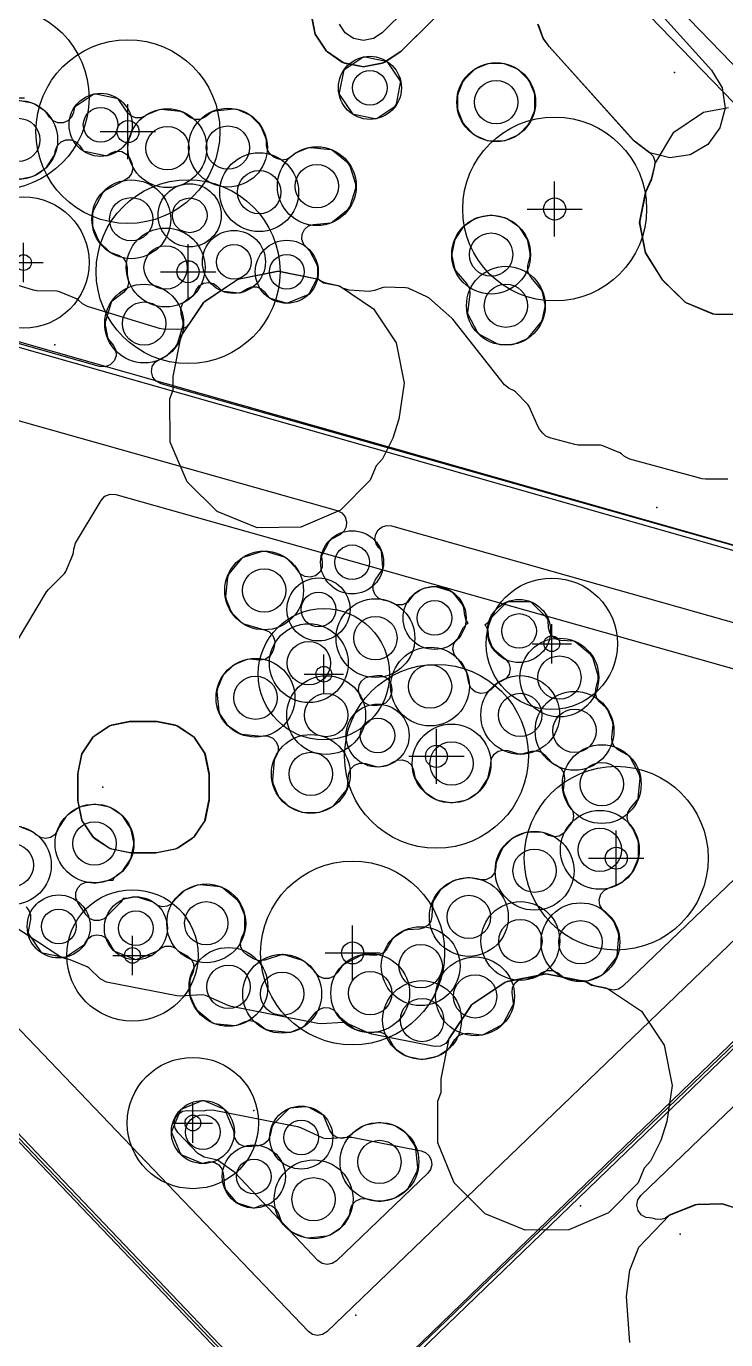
# Model space of a CAD drawing. Header units: metres. Extents: x -2677 to -840, y 169 to 1487.
# Drawn here: x -1880.6 to -1853.9, y 859.4 to 909.4 of the extents above; entities that cross this region are included whole.
import ezdxf

# ---------------------------------------------------------------- set-up
doc = ezdxf.new("R2010")
doc.units = ezdxf.units.M
for name, color, linetype in [('AI_GREENING_ALLOWED_ZONE', 4, 'Continuous'), ('AI_GREENING_EXCLUSIONS', 1, 'Continuous'), ('AI_GREENING_LAWN', 82, 'Continuous'), ('AI_GREENING_REJECTED', 6, 'Continuous'), ('AI_GREENING_SHRUBS', 92, 'Continuous'), ('AI_GREENING_TREES', 3, 'Continuous')]:
    doc.layers.add(name, color=color, linetype=linetype)

# ---------------------------------------------------------------- blocks, each defined once
blk = doc.blocks.new('AI_TREE')
for p, q in [((0, -0.3), (0, 0.3)), ((-0.3, 0), (0.3, 0))]:
    blk.add_line(p, q)
for radius in [1, 0.12]:
    blk.add_circle((0, 0), radius)
blk = doc.blocks.new('AI_SHRUB')
for radius in [1, 0.55]:
    blk.add_circle((0, 0), radius)

msp = doc.modelspace()

# ---------------------------------------------------------------- linework, layer by layer
at = {"layer": 'AI_GREENING_ALLOWED_ZONE'}
for points in [[(-1869.718, 909.813), (-1869.588, 909.144), (-1869.552, 909.054), (-1869.176, 908.486), (-1869.108, 908.417), (-1868.542, 908.036), (-1868.453, 907.998), (-1867.785, 907.862), (-1867.689, 907.861), (-1867.019, 907.991), (-1866.93, 908.028), (-1866.341, 908.418), (-1866.303, 908.448), (-1861.351, 913.354)], [(-1861.087, 909.458), (-1860.91, 908.963), (-1860.876, 908.899), (-1860.677, 908.63), (-1860.662, 908.611), (-1857.474, 905.067), (-1857.438, 905.034), (-1856.843, 904.589), (-1856.714, 904.446), (-1856.648, 904.266), (-1856.655, 904.074), (-1856.759, 903.63), (-1856.791, 903.538), (-1856.99, 903.096), (-1857.007, 903.042), (-1857.219, 901.97), (-1857.219, 901.874), (-1857.008, 900.818), (-1856.976, 900.736), (-1856.374, 899.764), (-1856.336, 899.717), (-1855.518, 898.918), (-1855.44, 898.867), (-1854.445, 898.451), (-1854.352, 898.431), (-1853.185, 898.417)], [(-1853.866, 892.147), (-1854.713, 892.152), (-1854.84, 892.169), (-1857.6, 892.908), (-1857.802, 893.018), (-1857.915, 893.117), (-1857.984, 893.161), (-1858.623, 893.428), (-1858.717, 893.447), (-1859.565, 893.452), (-1859.691, 893.469), (-1860.648, 893.725), (-1860.793, 893.79), (-1860.911, 893.898), (-1861.036, 894.056), (-1861.103, 894.169), (-1861.425, 894.921), (-1861.477, 894.999), (-1861.954, 895.476), (-1862.022, 895.524), (-1862.195, 895.608), (-1862.37, 895.748), (-1864.34, 898.246), (-1864.371, 898.278), (-1865.255, 899.059), (-1865.319, 899.1), (-1866.04, 899.42), (-1866.135, 899.441), (-1866.927, 899.458), (-1867.019, 899.443), (-1867.313, 899.334), (-1867.514, 899.304), (-1868.286, 899.347), (-1868.536, 899.43), (-1868.612, 899.481), (-1868.702, 899.518), (-1869.159, 899.609), (-1869.339, 899.684), (-1869.414, 899.734), (-1869.504, 899.771), (-1870.938, 900.056), (-1871.034, 900.056), (-1872.468, 899.771), (-1872.558, 899.734), (-1873.773, 898.922), (-1873.842, 898.853), (-1874.366, 898.069), (-1874.482, 897.946), (-1874.632, 897.869), (-1874.798, 897.847), (-1875.365, 897.865), (-1875.495, 897.886), (-1878.241, 898.722), (-1878.432, 898.83), (-1878.595, 898.979), (-1878.666, 899.024), (-1879.306, 899.291), (-1879.396, 899.31), (-1880.168, 899.327), (-1880.302, 899.349), (-1883.046, 900.184)], [(-1881.376, 885.219), (-1879.805, 887.857), (-1879.726, 887.957), (-1879.118, 888.557), (-1879.063, 888.638), (-1878.796, 889.276), (-1878.777, 889.356), (-1878.768, 889.491), (-1878.699, 889.714), (-1877.727, 891.346), (-1877.578, 891.504), (-1877.377, 891.584), (-1877.161, 891.572), (-1848.014, 883.34)], [(-1847.803, 882.498), (-1857.874, 872.838), (-1858.035, 872.734), (-1858.223, 872.699), (-1858.411, 872.737), (-1858.501, 872.774), (-1858.958, 872.865), (-1859.138, 872.94), (-1859.213, 872.99), (-1859.303, 873.027), (-1860.737, 873.312), (-1860.833, 873.312), (-1862.267, 873.027), (-1862.357, 872.99), (-1863.572, 872.178), (-1863.641, 872.109), (-1864.453, 870.894), (-1864.471, 870.851), (-1864.603, 870.667), (-1864.802, 870.56), (-1865.029, 870.552), (-1867.416, 871.021), (-1867.527, 871.057), (-1868.381, 871.446), (-1868.498, 871.468), (-1869.353, 871.418), (-1869.478, 871.426), (-1872.779, 872.074), (-1872.89, 872.11), (-1873.744, 872.5), (-1873.86, 872.521), (-1874.716, 872.471), (-1874.841, 872.48), (-1877.516, 873.005), (-1877.764, 873.134), (-1878.184, 873.534), (-1878.259, 873.583), (-1878.904, 873.852), (-1878.977, 873.871), (-1879.033, 873.876), (-1879.262, 873.955), (-1881.607, 875.49)], [(-1853.498, 864.369), (-1854.027, 864.55), (-1854.114, 864.563), (-1855.02, 864.539), (-1855.105, 864.522), (-1856.043, 864.151), (-1856.176, 864.061), (-1856.179, 864.064), (-1856.258, 864.008), (-1856.436, 863.961), (-1856.62, 863.983), (-1856.701, 864.008), (-1856.846, 864.024), (-1856.846, 864.028), (-1856.846, 864.028), (-1856.984, 864.044), (-1857.161, 864.146), (-1857.281, 864.311), (-1857.326, 864.51), (-1857.288, 864.71), (-1857.173, 864.879), (-1844.085, 877.461)]]:
    msp.add_lwpolyline(points, dxfattribs=at)
for points in [[(-1878.056, 878.557), (-1877.988, 878.489), (-1877.421, 878.11), (-1877.332, 878.073), (-1876.639, 877.935), (-1876.59, 877.931), (-1875.639, 877.931), (-1875.59, 877.935), (-1874.897, 878.073), (-1874.808, 878.11), (-1874.241, 878.489), (-1874.173, 878.557), (-1873.794, 879.124), (-1873.757, 879.214), (-1873.619, 879.907), (-1873.615, 879.955), (-1873.615, 880.906), (-1873.619, 880.955), (-1873.757, 881.648), (-1873.794, 881.737), (-1874.173, 882.304), (-1874.241, 882.372), (-1874.808, 882.751), (-1874.897, 882.788), (-1875.59, 882.926), (-1875.639, 882.931), (-1876.59, 882.931), (-1876.639, 882.926), (-1877.332, 882.788), (-1877.421, 882.751), (-1877.988, 882.372), (-1878.056, 882.304), (-1878.435, 881.737), (-1878.472, 881.648), (-1878.61, 880.955), (-1878.615, 880.906), (-1878.615, 879.955), (-1878.61, 879.907), (-1878.472, 879.214), (-1878.435, 879.124), (-1878.056, 878.557)], [(-1874.803, 867.273), (-1874.908, 867.437), (-1874.941, 867.63), (-1874.899, 867.82), (-1874.787, 867.979), (-1874.622, 868.084), (-1874.43, 868.118), (-1873.839, 868.105), (-1873.761, 868.116), (-1873.731, 868.125), (-1873.488, 868.137), (-1870.249, 867.501), (-1870.137, 867.465), (-1869.284, 867.076), (-1869.167, 867.054), (-1868.312, 867.104), (-1868.186, 867.096), (-1865.539, 866.576), (-1865.371, 866.51), (-1865.237, 866.388), (-1865.156, 866.226), (-1865.137, 866.046), (-1865.184, 865.871), (-1865.29, 865.725), (-1868.763, 862.392), (-1868.929, 862.287), (-1869.122, 862.253), (-1869.313, 862.296), (-1869.473, 862.41), (-1872.637, 865.754), (-1872.674, 865.786), (-1873.251, 866.195), (-1873.339, 866.235), (-1873.797, 866.339), (-1874.048, 866.481), (-1874.803, 867.273)]]:
    msp.add_lwpolyline(points, close=True, dxfattribs=at)
at = {"layer": 'AI_GREENING_EXCLUSIONS'}
for points in [[(-1802.56, 871.572), (-1811.566, 879.969), (-1818.64, 873.218), (-1818.969, 873.009), (-1819.346, 872.941), (-1819.762, 873.047), (-1825.265, 867.795), (-1825.594, 867.586), (-1825.978, 867.519), (-1826.359, 867.604), (-1826.678, 867.828), (-1826.888, 868.157), (-1826.955, 868.542), (-1826.87, 868.922), (-1826.645, 869.242), (-1821.202, 874.437), (-1860.883, 915.4)], [(-1861.401, 914.711), (-1867.024, 909.142), (-1867.349, 908.926), (-1867.732, 908.852), (-1868.115, 908.93), (-1868.438, 909.148), (-1868.653, 909.474)], [(-1822.621, 874.465), (-1860.811, 913.888), (-1866.32, 908.431), (-1866.971, 908.001), (-1867.737, 907.852), (-1868.502, 908.008), (-1869.148, 908.445), (-1869.579, 909.095), (-1869.727, 909.862)], [(-1856.984, 910.504), (-1854.484, 907.724), (-1854.085, 907.053), (-1853.974, 906.28), (-1854.166, 905.524), (-1854.633, 904.899), (-1855.304, 904.501), (-1856.077, 904.389), (-1856.833, 904.581), (-1857.458, 905.049), (-1860.67, 908.62), (-1860.898, 908.929), (-1861.096, 909.482)], [(-1853.135, 898.416), (-1854.401, 898.432), (-1855.484, 898.885), (-1856.358, 899.738), (-1856.999, 900.774), (-1857.229, 901.922), (-1857.002, 903.07), (-1856.771, 903.582), (-1856.771, 903.582), (-1856.625, 904.202), (-1855.927, 905.36), (-1854.789, 906.12), (-1853.836, 906.309)], [(-1892.601, 900.511), (-1838.747, 885.196), (-1821.556, 887.714), (-1821.147, 887.593), (-1819.571, 886.179), (-1819.463, 886.029), (-1819.44, 885.666), (-1819.528, 885.503), (-1819.844, 885.323), (-1838.766, 882.567), (-1840.735, 883.121), (-1842.102, 881.896), (-1867.688, 857.204)], [(-1892.179, 900.602), (-1838.724, 885.402), (-1821.586, 887.912), (-1821.281, 887.891), (-1821.013, 887.742), (-1819.432, 886.324), (-1819.218, 885.862), (-1819.25, 885.605), (-1819.373, 885.377), (-1819.816, 885.126), (-1838.737, 882.369), (-1839.044, 882.392), (-1840.681, 882.896), (-1841.978, 881.738), (-1867.406, 857.198)], [(-1893.178, 836.498), (-1871.428, 857.326), (-1903.877, 891.365)], [(-1893.175, 836.778), (-1871.71, 857.333), (-1903.894, 891.093)], [(-1857.595, 859.282), (-1857.723, 861.036), (-1857.593, 862.034), (-1857.254, 862.909), (-1856.094, 864.131), (-1855.064, 864.538), (-1854.07, 864.565), (-1853.02, 864.213)]]:
    msp.add_lwpolyline(points, dxfattribs=at)
for points in [[(-1869.455, 899.762), (-1869.256, 899.628), (-1868.653, 899.509), (-1867.356, 898.641), (-1866.488, 897.344), (-1866.184, 895.813), (-1866.391, 894.442), (-1866.617, 893.717), (-1867.01, 892.927), (-1867.259, 892.66), (-1867.488, 892.111), (-1868.611, 890.967), (-1870.12, 890.32), (-1871.781, 890.304), (-1873.303, 890.924), (-1874.447, 892.047), (-1875.094, 893.556), (-1875.11, 895.217), (-1874.986, 895.553), (-1874.986, 896.066), (-1874.682, 897.597), (-1873.814, 898.894), (-1872.517, 899.762), (-1870.986, 900.066), (-1869.455, 899.762)], [(-1874.2, 878.516), (-1874.849, 878.083), (-1875.615, 877.931), (-1876.615, 877.931), (-1877.38, 878.083), (-1878.029, 878.516), (-1878.462, 879.165), (-1878.615, 879.931), (-1878.615, 880.931), (-1878.462, 881.696), (-1878.029, 882.345), (-1877.38, 882.778), (-1876.615, 882.931), (-1875.615, 882.931), (-1874.849, 882.778), (-1874.2, 882.345), (-1873.767, 881.696), (-1873.615, 880.931), (-1873.615, 879.931), (-1873.767, 879.165), (-1874.2, 878.516)], [(-1859.254, 873.018), (-1859.055, 872.884), (-1858.452, 872.765), (-1857.155, 871.897), (-1856.287, 870.6), (-1855.983, 869.069), (-1856.19, 867.698), (-1856.416, 866.973), (-1856.809, 866.183), (-1857.058, 865.916), (-1857.287, 865.367), (-1858.41, 864.223), (-1859.919, 863.576), (-1861.58, 863.56), (-1863.102, 864.18), (-1864.289, 865.367), (-1864.909, 866.889), (-1864.909, 868.473), (-1864.785, 868.809), (-1864.785, 869.322), (-1864.481, 870.853), (-1863.613, 872.15), (-1862.316, 873.018), (-1860.785, 873.322), (-1859.254, 873.018)]]:
    msp.add_lwpolyline(points, close=True, dxfattribs=at)
at = {"layer": 'AI_GREENING_LAWN'}
for points in [[(-1866.535, 906.359), (-1866.502, 906.392), (-1866.484, 906.435), (-1866.324, 907.239), (-1866.324, 907.285), (-1866.342, 907.328), (-1866.797, 908.01), (-1866.83, 908.043), (-1866.873, 908.06), (-1867.677, 908.22), (-1867.724, 908.22), (-1867.766, 908.203), (-1868.448, 907.747), (-1868.481, 907.714), (-1868.499, 907.671), (-1868.659, 906.867), (-1868.659, 906.821), (-1868.641, 906.778), (-1868.185, 906.096), (-1868.153, 906.063), (-1868.11, 906.046), (-1867.306, 905.886), (-1867.259, 905.886), (-1867.216, 905.903), (-1866.535, 906.359)], [(-1862.346, 905.053), (-1861.897, 905.24), (-1861.816, 905.293), (-1861.472, 905.638), (-1861.418, 905.718), (-1861.232, 906.168), (-1861.213, 906.262), (-1861.213, 906.749), (-1861.232, 906.844), (-1861.418, 907.294), (-1861.472, 907.374), (-1861.816, 907.718), (-1861.897, 907.772), (-1862.346, 907.958), (-1862.441, 907.977), (-1862.928, 907.977), (-1863.023, 907.958), (-1863.472, 907.772), (-1863.553, 907.718), (-1863.897, 907.374), (-1863.95, 907.294), (-1864.137, 906.844), (-1864.156, 906.749), (-1864.156, 906.262), (-1864.137, 906.168), (-1863.95, 905.718), (-1863.897, 905.638), (-1863.553, 905.293), (-1863.472, 905.24), (-1863.023, 905.053), (-1862.928, 905.035), (-1862.441, 905.035), (-1862.346, 905.053)], [(-1861.539, 897.486), (-1861.443, 897.558), (-1860.969, 898.135), (-1860.917, 898.244), (-1860.825, 898.709), (-1860.825, 898.805), (-1860.917, 899.267), (-1860.972, 899.38), (-1861.372, 899.841), (-1861.48, 900.051), (-1861.48, 900.288), (-1861.392, 900.648), (-1861.39, 900.755), (-1861.483, 901.227), (-1861.52, 901.316), (-1861.791, 901.721), (-1861.859, 901.789), (-1862.264, 902.06), (-1862.353, 902.097), (-1862.831, 902.191), (-1862.927, 902.191), (-1863.405, 902.097), (-1863.494, 902.06), (-1863.899, 901.789), (-1863.967, 901.721), (-1864.237, 901.316), (-1864.274, 901.227), (-1864.369, 900.749), (-1864.369, 900.653), (-1864.277, 900.191), (-1864.222, 900.078), (-1863.802, 899.594), (-1863.7, 899.408), (-1863.684, 899.197), (-1863.781, 898.504), (-1863.78, 898.466), (-1863.768, 898.43), (-1863.411, 897.762), (-1863.31, 897.662), (-1862.662, 897.315), (-1862.546, 897.286), (-1862.072, 897.286), (-1861.977, 897.305), (-1861.539, 897.486)], [(-1855.128, 844.645), (-1855.353, 844.623), (-1855.453, 844.636), (-1855.615, 844.686), (-1855.751, 844.788), (-1867.192, 856.885), (-1867.284, 857.023), (-1867.326, 857.185), (-1867.313, 857.351), (-1867.302, 857.394), (-1867.164, 857.631), (-1841.895, 881.918), (-1841.768, 882.006), (-1841.62, 882.052), (-1820.067, 885.19), (-1819.847, 885.173), (-1819.656, 885.062), (-1817.267, 882.853), (-1817.15, 882.69), (-1817.106, 882.495), (-1817.143, 882.298), (-1817.254, 882.131), (-1854.936, 844.763), (-1855.128, 844.645)], [(-1867.926, 884.131), (-1867.899, 884.31), (-1867.809, 884.468), (-1867.669, 884.583), (-1867.497, 884.641), (-1867.229, 884.679), (-1867.051, 884.673), (-1866.886, 884.604), (-1866.756, 884.481), (-1866.678, 884.321), (-1866.66, 884.143), (-1866.672, 884.005), (-1866.741, 883.79), (-1866.898, 883.627), (-1867.111, 883.55), (-1867.316, 883.526), (-1867.529, 883.547), (-1867.713, 883.655), (-1867.836, 883.83), (-1867.887, 883.953), (-1867.926, 884.131)], [(-1873.583, 866.169), (-1873.4, 866.138), (-1873.241, 866.043), (-1873.128, 865.896), (-1873.075, 865.718), (-1873.026, 865.216), (-1872.972, 865.084), (-1872.624, 864.661), (-1872.506, 864.582), (-1871.949, 864.413), (-1871.91, 864.408), (-1871.872, 864.415), (-1871.627, 864.508), (-1871.427, 864.54), (-1871.231, 864.49), (-1871.071, 864.367), (-1870.973, 864.19), (-1870.901, 863.959), (-1870.84, 863.859), (-1870.503, 863.523), (-1870.423, 863.469), (-1869.985, 863.287), (-1869.867, 863.27), (-1869.123, 863.343), (-1869.01, 863.383), (-1868.616, 863.647), (-1868.547, 863.715), (-1868.286, 864.107), (-1868.245, 864.226), (-1868.239, 864.305), (-1868.18, 864.507), (-1868.044, 864.667), (-1867.853, 864.757), (-1867.643, 864.76), (-1867.178, 864.667), (-1867.082, 864.667), (-1866.604, 864.762), (-1866.515, 864.799), (-1866.121, 865.063), (-1866.04, 865.152), (-1865.694, 865.8), (-1865.666, 865.939), (-1865.738, 866.671), (-1865.778, 866.783), (-1866.042, 867.178), (-1866.11, 867.246), (-1866.515, 867.516), (-1866.604, 867.553), (-1867.082, 867.648), (-1867.178, 867.648), (-1867.656, 867.553), (-1867.745, 867.516), (-1868.15, 867.246), (-1868.202, 867.194), (-1868.364, 867.085), (-1868.555, 867.047), (-1868.747, 867.085), (-1868.909, 867.194), (-1869.017, 867.356), (-1869.24, 867.894), (-1869.262, 867.928), (-1869.294, 867.954), (-1869.805, 868.227), (-1869.945, 868.255), (-1870.521, 868.198), (-1870.561, 868.187), (-1870.595, 868.163), (-1871.161, 867.597), (-1871.228, 867.471), (-1871.287, 867.173), (-1871.371, 866.979), (-1871.528, 866.837), (-1871.729, 866.773), (-1872.114, 866.735), (-1872.298, 866.751), (-1872.464, 866.834), (-1872.589, 866.971), (-1872.655, 867.144), (-1872.654, 867.264), (-1872.669, 867.341), (-1872.983, 868.099), (-1873.009, 868.137), (-1873.047, 868.163), (-1873.805, 868.477), (-1873.85, 868.486), (-1873.896, 868.477), (-1874.653, 868.163), (-1874.692, 868.137), (-1874.718, 868.099), (-1875.031, 867.341), (-1875.04, 867.295), (-1875.031, 867.25), (-1874.718, 866.492), (-1874.692, 866.454), (-1874.653, 866.428), (-1873.896, 866.114), (-1873.85, 866.105), (-1873.805, 866.114), (-1873.764, 866.131), (-1873.583, 866.169)]]:
    msp.add_lwpolyline(points, close=True, dxfattribs=at)
for points in [[(-1838.894, 885.453), (-1875.441, 895.785), (-1875.622, 895.88), (-1875.751, 896.04), (-1875.804, 896.237), (-1875.774, 896.44), (-1875.665, 896.613), (-1875.496, 896.728), (-1875.296, 896.811), (-1875.216, 896.865), (-1874.88, 897.2), (-1874.819, 897.303), (-1874.604, 898.01), (-1874.602, 898.145), (-1874.681, 898.439), (-1874.691, 898.651), (-1874.612, 898.848), (-1874.459, 898.994), (-1874.266, 899.113), (-1874.175, 899.214), (-1874.102, 899.361), (-1873.987, 899.513), (-1873.823, 899.611), (-1873.635, 899.64), (-1873.449, 899.597), (-1873.293, 899.487), (-1873.158, 899.347), (-1873.124, 899.322), (-1873.083, 899.311), (-1872.473, 899.25), (-1872.435, 899.253), (-1872.4, 899.266), (-1872.151, 899.411), (-1871.984, 899.471), (-1871.806, 899.47), (-1871.64, 899.406), (-1871.507, 899.288), (-1871.346, 899.083), (-1871.319, 899.058), (-1871.286, 899.042), (-1870.697, 898.863), (-1870.656, 898.858), (-1870.616, 898.867), (-1869.847, 899.186), (-1869.812, 899.208), (-1869.787, 899.24), (-1869.508, 899.762), (-1869.479, 899.879), (-1869.479, 900.223), (-1869.508, 900.339), (-1869.778, 900.845), (-1869.858, 900.934), (-1869.867, 900.939), (-1870.009, 901.084), (-1870.082, 901.274), (-1870.074, 901.477), (-1869.986, 901.66), (-1869.832, 901.792), (-1869.638, 901.853), (-1868.975, 901.918), (-1868.94, 901.927), (-1868.91, 901.945), (-1868.322, 902.427), (-1868.243, 902.545), (-1868.034, 903.237), (-1868.034, 903.379), (-1868.243, 904.07), (-1868.322, 904.188), (-1868.91, 904.67), (-1868.94, 904.688), (-1868.975, 904.697), (-1869.743, 904.773), (-1869.862, 904.755), (-1870.301, 904.573), (-1870.379, 904.522), (-1870.458, 904.445), (-1870.631, 904.335), (-1870.834, 904.304), (-1871.033, 904.357), (-1871.148, 904.416), (-1871.291, 904.525), (-1871.387, 904.678), (-1871.422, 904.855), (-1871.424, 905.021), (-1871.443, 905.113), (-1871.63, 905.564), (-1871.683, 905.644), (-1872.028, 905.988), (-1872.108, 906.042), (-1872.546, 906.224), (-1872.664, 906.241), (-1873.401, 906.169), (-1873.525, 906.12), (-1873.756, 905.944), (-1873.95, 905.853), (-1874.164, 905.852), (-1874.359, 905.941), (-1874.572, 906.101), (-1874.696, 906.149), (-1875.433, 906.222), (-1875.551, 906.204), (-1875.989, 906.022), (-1876.037, 905.99), (-1876.218, 905.916), (-1876.413, 905.916), (-1876.593, 905.99), (-1876.731, 906.128), (-1877.047, 906.601), (-1877.08, 906.634), (-1877.123, 906.652), (-1877.927, 906.812), (-1877.973, 906.812), (-1878.016, 906.794), (-1878.698, 906.338), (-1878.731, 906.305), (-1878.748, 906.263), (-1878.779, 906.111), (-1878.853, 905.931), (-1878.991, 905.793), (-1879.171, 905.718), (-1879.367, 905.718), (-1879.547, 905.793), (-1879.685, 905.931), (-1879.791, 906.089), (-1879.859, 906.158), (-1880.264, 906.428), (-1880.353, 906.465), (-1880.879, 906.57)], [(-1880.83, 903.579), (-1880.353, 903.674), (-1880.264, 903.711), (-1879.859, 903.982), (-1879.791, 904.05), (-1879.52, 904.455), (-1879.483, 904.544), (-1879.456, 904.679), (-1879.382, 904.86), (-1879.244, 904.998), (-1879.063, 905.072), (-1878.868, 905.072), (-1878.688, 904.998), (-1878.55, 904.86), (-1878.435, 904.687), (-1878.402, 904.655), (-1878.359, 904.637), (-1877.555, 904.477), (-1877.509, 904.477), (-1877.466, 904.495), (-1877.361, 904.565), (-1877.157, 904.644), (-1876.938, 904.627), (-1876.748, 904.519), (-1876.621, 904.34), (-1876.556, 904.182), (-1876.518, 903.985), (-1876.561, 903.788), (-1876.678, 903.625), (-1876.849, 903.52), (-1876.9, 903.502), (-1877.57, 903.144), (-1877.67, 903.044), (-1878.017, 902.395), (-1878.046, 902.279), (-1878.046, 901.805), (-1878.027, 901.71), (-1877.841, 901.261), (-1877.787, 901.18), (-1877.448, 900.841), (-1877.355, 900.783), (-1877.066, 900.683), (-1876.887, 900.574), (-1876.768, 900.402), (-1876.73, 900.196), (-1876.736, 899.967), (-1876.72, 899.872), (-1876.707, 899.838), (-1876.675, 899.628), (-1876.733, 899.424), (-1876.871, 899.262), (-1877.3, 898.934), (-1877.326, 898.907), (-1877.342, 898.873), (-1877.566, 898.136), (-1877.572, 898.017), (-1877.482, 897.564), (-1877.431, 897.456), (-1877.258, 897.245), (-1877.162, 897.059), (-1877.15, 896.85), (-1877.226, 896.654), (-1877.375, 896.507), (-1877.571, 896.433), (-1877.78, 896.447), (-1891.497, 900.325)], [(-1894.736, 898.301), (-1868.741, 890.96), (-1868.566, 890.87), (-1868.439, 890.72), (-1868.439, 890.72), (-1868.379, 890.533), (-1868.397, 890.337), (-1868.489, 890.163), (-1868.641, 890.038), (-1868.953, 889.871), (-1869.054, 889.771), (-1869.327, 889.259), (-1869.34, 889.22), (-1869.34, 889.18), (-1869.308, 889.005), (-1869.313, 888.798), (-1869.403, 888.611), (-1869.561, 888.476), (-1869.76, 888.417), (-1869.966, 888.444), (-1870.143, 888.552), (-1870.221, 888.666), (-1870.225, 888.663), (-1870.306, 888.783), (-1870.642, 889.119), (-1870.744, 889.18), (-1871.448, 889.394), (-1871.59, 889.394), (-1872.317, 889.173), (-1872.349, 889.158), (-1872.375, 889.134), (-1872.857, 888.546), (-1872.912, 888.415), (-1872.984, 887.684), (-1872.966, 887.565), (-1872.785, 887.127), (-1872.731, 887.047), (-1872.396, 886.711), (-1872.293, 886.65), (-1871.557, 886.427), (-1871.54, 886.425), (-1871.337, 886.35), (-1871.184, 886.195), (-1871.111, 885.991), (-1871.131, 885.775), (-1871.186, 885.607), (-1871.3, 885.416), (-1871.485, 885.293), (-1871.706, 885.263), (-1872.08, 885.297), (-1872.197, 885.279), (-1872.636, 885.097), (-1872.716, 885.043), (-1873.06, 884.699), (-1873.114, 884.619), (-1873.295, 884.18), (-1873.313, 884.062), (-1873.24, 883.318), (-1873.199, 883.206), (-1872.936, 882.811), (-1872.868, 882.743), (-1872.473, 882.479), (-1872.361, 882.439), (-1871.617, 882.366), (-1871.55, 882.376), (-1871.359, 882.367), (-1871.185, 882.287), (-1871.054, 882.149), (-1870.985, 881.971), (-1870.987, 881.78), (-1871.061, 881.603), (-1871.093, 881.555), (-1871.133, 881.443), (-1871.206, 880.699), (-1871.189, 880.581), (-1871.007, 880.142), (-1870.953, 880.062), (-1870.609, 879.718), (-1870.529, 879.664), (-1870.079, 879.478), (-1869.984, 879.459), (-1869.498, 879.459), (-1869.403, 879.478), (-1868.965, 879.659), (-1868.869, 879.731), (-1868.402, 880.299), (-1868.348, 880.43), (-1868.302, 880.9), (-1868.233, 881.108), (-1868.082, 881.267), (-1867.877, 881.346), (-1867.659, 881.33), (-1867.258, 881.208), (-1867.139, 881.202), (-1866.8, 881.27), (-1866.692, 881.321), (-1866.64, 881.364), (-1866.458, 881.458), (-1866.254, 881.472), (-1866.061, 881.404), (-1865.912, 881.263), (-1865.832, 881.075), (-1865.778, 880.803), (-1865.741, 880.714), (-1865.471, 880.309), (-1865.402, 880.24), (-1864.998, 879.97), (-1864.908, 879.933), (-1864.431, 879.838), (-1864.334, 879.838), (-1863.857, 879.933), (-1863.768, 879.97), (-1863.363, 880.24), (-1863.295, 880.309), (-1863.024, 880.714), (-1862.987, 880.803), (-1862.892, 881.28), (-1862.892, 881.341), (-1862.858, 881.523), (-1862.759, 881.68), (-1862.61, 881.791), (-1862.431, 881.839), (-1862.247, 881.819), (-1861.838, 881.695), (-1861.702, 881.693), (-1861.327, 881.797), (-1861.143, 881.812), (-1860.965, 881.759), (-1860.819, 881.645), (-1860.572, 881.365), (-1860.484, 881.301), (-1860.389, 881.261), (-1860.218, 881.14), (-1860.111, 880.96), (-1860.088, 880.752), (-1860.131, 880.311), (-1860.114, 880.192), (-1859.932, 879.753), (-1859.852, 879.633), (-1859.853, 879.633), (-1859.773, 879.511), (-1859.737, 879.316), (-1859.779, 879.123), (-1859.892, 878.962), (-1859.949, 878.908), (-1860.037, 878.781), (-1860.04, 878.783), (-1860.115, 878.673), (-1860.289, 878.565), (-1860.492, 878.535), (-1860.69, 878.59), (-1860.877, 878.687), (-1860.99, 878.714), (-1861.466, 878.714), (-1861.561, 878.695), (-1862.011, 878.509), (-1862.091, 878.455), (-1862.435, 878.111), (-1862.489, 878.031), (-1862.675, 877.581), (-1862.694, 877.486), (-1862.694, 877.387), (-1862.742, 877.174), (-1862.877, 877.001), (-1863.073, 876.902), (-1863.292, 876.897), (-1863.678, 876.974), (-1863.774, 876.974), (-1864.252, 876.879), (-1864.341, 876.842), (-1864.746, 876.571), (-1864.814, 876.503), (-1865.074, 876.115), (-1865.115, 875.989), (-1865.135, 875.502), (-1865.176, 875.323), (-1865.279, 875.171), (-1865.43, 875.067), (-1865.609, 875.024), (-1866.066, 875), (-1866.19, 874.959), (-1866.572, 874.704), (-1866.649, 874.62), (-1866.847, 874.272), (-1866.968, 874.13), (-1867.132, 874.041), (-1867.318, 874.02), (-1867.702, 874.048), (-1867.835, 874.02), (-1868.486, 873.672), (-1868.575, 873.591), (-1868.735, 873.351), (-1868.873, 873.213), (-1869.054, 873.138), (-1869.249, 873.138), (-1869.429, 873.213), (-1869.567, 873.351), (-1869.619, 873.428), (-1869.954, 873.764), (-1870.057, 873.825), (-1870.794, 874.049), (-1870.831, 874.054), (-1870.868, 874.048), (-1871.497, 873.837), (-1871.713, 873.815), (-1871.918, 873.886), (-1872.186, 874.051), (-1872.322, 874.174), (-1872.404, 874.338), (-1872.422, 874.52), (-1872.373, 874.696), (-1872.275, 874.898), (-1872.25, 875.006), (-1872.25, 875.485), (-1872.269, 875.58), (-1872.45, 876.018), (-1872.521, 876.114), (-1873.118, 876.604), (-1873.149, 876.622), (-1873.184, 876.631), (-1873.952, 876.707), (-1874.07, 876.689), (-1874.509, 876.508), (-1874.589, 876.454), (-1874.925, 876.119), (-1874.929, 876.111), (-1875.051, 875.974), (-1875.215, 875.89), (-1875.399, 875.871), (-1875.576, 875.919), (-1875.724, 876.029), (-1875.739, 876.045), (-1875.776, 876.064), (-1876.342, 876.235), (-1876.461, 876.241), (-1876.723, 876.189), (-1876.878, 876.189), (-1876.978, 876.044), (-1877.509, 875.512), (-1877.511, 875.514), (-1877.613, 875.417), (-1877.792, 875.347), (-1877.985, 875.349), (-1878.162, 875.424), (-1878.298, 875.561), (-1878.616, 876.037), (-1878.691, 876.217), (-1878.691, 876.412), (-1878.616, 876.593), (-1878.478, 876.731), (-1878.298, 876.805), (-1878.103, 876.805), (-1878.023, 876.789), (-1877.926, 876.789), (-1877.429, 876.888), (-1877.264, 876.89), (-1877.237, 876.957), (-1877.099, 877.095), (-1876.955, 877.192), (-1876.886, 877.26), (-1876.616, 877.665), (-1876.579, 877.754), (-1876.484, 878.231), (-1876.484, 878.328), (-1876.579, 878.805), (-1876.616, 878.895), (-1876.886, 879.299), (-1876.955, 879.368), (-1877.359, 879.638), (-1877.449, 879.675), (-1877.926, 879.77), (-1878.023, 879.77), (-1878.5, 879.675), (-1878.589, 879.638), (-1878.994, 879.368), (-1879.062, 879.299), (-1879.333, 878.895), (-1879.382, 878.775), (-1879.491, 878.612), (-1879.653, 878.504), (-1879.844, 878.466), (-1880.036, 878.504), (-1880.198, 878.612), (-1880.253, 878.667), (-1880.333, 878.721), (-1880.783, 878.907)], [(-1844.545, 883.345), (-1869.127, 859.688), (-1869.292, 859.583), (-1869.484, 859.549), (-1869.675, 859.591), (-1869.835, 859.703), (-1901.314, 892.591)], [(-1903.602, 890.888), (-1871.993, 857.78), (-1871.865, 857.535), (-1871.857, 857.493), (-1871.851, 857.326), (-1871.9, 857.166), (-1872, 857.031), (-1892.548, 837.304)], [(-1880.582, 875.864), (-1880.47, 875.728), (-1880.413, 875.562), (-1880.416, 875.386), (-1880.506, 874.936), (-1880.506, 874.89), (-1880.488, 874.847), (-1880.032, 874.165), (-1880, 874.132), (-1879.957, 874.115), (-1879.153, 873.955), (-1879.106, 873.955), (-1879.063, 873.972), (-1878.382, 874.428), (-1878.349, 874.461), (-1878.333, 874.499), (-1878.23, 874.655), (-1878.077, 874.763), (-1877.896, 874.807), (-1877.71, 874.781), (-1877.548, 874.689), (-1877.43, 874.543), (-1877.27, 874.243), (-1877.244, 874.21), (-1877.209, 874.188), (-1876.446, 873.872), (-1876.401, 873.863), (-1876.355, 873.872), (-1875.597, 874.186), (-1875.511, 874.244), (-1875.455, 874.299), (-1875.277, 874.374), (-1875.084, 874.376), (-1874.905, 874.304), (-1874.801, 874.204), (-1874.747, 874.163), (-1874.449, 874.002), (-1874.302, 873.882), (-1874.21, 873.715), (-1874.188, 873.526), (-1874.237, 873.343), (-1874.323, 873.166), (-1874.348, 873.057), (-1874.348, 872.578), (-1874.33, 872.484), (-1874.148, 872.045), (-1874.077, 871.949), (-1873.48, 871.459), (-1873.449, 871.441), (-1873.415, 871.432), (-1872.65, 871.357), (-1872.525, 871.378), (-1872.261, 871.496), (-1872.088, 871.54), (-1871.911, 871.52), (-1871.753, 871.439), (-1871.46, 871.216), (-1871.336, 871.168), (-1870.6, 871.095), (-1870.481, 871.113), (-1870.055, 871.289), (-1869.959, 871.361), (-1869.55, 871.858), (-1869.408, 871.977), (-1869.232, 872.036), (-1869.047, 872.027), (-1868.878, 871.951), (-1868.748, 871.819), (-1868.67, 871.701), (-1868.102, 871.235), (-1867.994, 871.184), (-1867.527, 871.091), (-1867.433, 871.091), (-1867.305, 871.115), (-1867.099, 871.111), (-1866.912, 871.024), (-1866.776, 870.869), (-1866.597, 870.551), (-1866.519, 870.467), (-1866.122, 870.202), (-1866.033, 870.165), (-1865.555, 870.07), (-1865.459, 870.07), (-1864.981, 870.165), (-1864.892, 870.202), (-1864.492, 870.469), (-1864.418, 870.547), (-1864.255, 870.816), (-1864.129, 870.956), (-1863.96, 871.04), (-1863.772, 871.055), (-1863.234, 870.995), (-1863.198, 870.996), (-1863.163, 871.008), (-1862.494, 871.366), (-1862.394, 871.466), (-1862.037, 872.134), (-1862.024, 872.17), (-1862.023, 872.208), (-1862.077, 872.589), (-1862.063, 872.794), (-1861.968, 872.975), (-1861.809, 873.104), (-1861.611, 873.157), (-1861.263, 873.178), (-1861.133, 873.225), (-1860.943, 873.364), (-1860.749, 873.45), (-1860.536, 873.448), (-1860.344, 873.358), (-1860.108, 873.178), (-1859.983, 873.129), (-1859.247, 873.056), (-1859.129, 873.074), (-1858.702, 873.25), (-1858.606, 873.322), (-1858.14, 873.89), (-1858.085, 874.021), (-1858.013, 874.753), (-1858.031, 874.871), (-1858.212, 875.309), (-1858.266, 875.389), (-1858.625, 875.749), (-1858.741, 875.929), (-1858.77, 876.142), (-1858.708, 876.347), (-1858.566, 876.507), (-1858.444, 876.56), (-1858.447, 876.567), (-1857.952, 876.773), (-1857.871, 876.826), (-1857.527, 877.17), (-1857.473, 877.251), (-1857.287, 877.701), (-1857.268, 877.795), (-1857.268, 878.282), (-1857.287, 878.377), (-1857.474, 878.827), (-1857.526, 878.907), (-1857.559, 878.939), (-1857.663, 879.093), (-1857.703, 879.274), (-1857.675, 879.457), (-1857.582, 879.617), (-1857.305, 879.939), (-1857.286, 879.97), (-1857.277, 880.006), (-1857.202, 880.761), (-1857.23, 880.9), (-1857.571, 881.539), (-1857.669, 881.638), (-1858.029, 881.837), (-1858.176, 881.961), (-1858.266, 882.131), (-1858.284, 882.323), (-1858.237, 882.802), (-1858.255, 882.92), (-1858.434, 883.352), (-1858.496, 883.441), (-1858.748, 883.669), (-1858.858, 883.814), (-1858.91, 883.988), (-1858.895, 884.169), (-1858.798, 884.531), (-1858.801, 884.665), (-1859.011, 885.361), (-1859.09, 885.479), (-1859.676, 885.959), (-1859.708, 885.978), (-1859.745, 885.986), (-1860.22, 886.014), (-1860.397, 886.058), (-1860.546, 886.162), (-1860.649, 886.312), (-1860.691, 886.489), (-1860.705, 886.785), (-1860.715, 886.828), (-1860.74, 886.864), (-1861.322, 887.446), (-1861.361, 887.472), (-1861.406, 887.481), (-1862.226, 887.481), (-1862.272, 887.472), (-1862.31, 887.446), (-1862.894, 886.862), (-1862.957, 886.773), (-1862.994, 886.7), (-1863.115, 886.596), (-1863.097, 886.581), (-1863.005, 886.409), (-1862.985, 886.215), (-1862.987, 886.199), (-1862.969, 886.081), (-1862.837, 885.762), (-1862.766, 885.666), (-1862.338, 885.315), (-1862.206, 885.147), (-1862.155, 884.938), (-1862.197, 884.728), (-1862.323, 884.555), (-1862.51, 884.45), (-1862.545, 884.44), (-1862.647, 884.378), (-1862.887, 884.138), (-1863.068, 884.023), (-1863.28, 883.993), (-1863.485, 884.055), (-1863.645, 884.198), (-1863.731, 884.394), (-1863.808, 884.783), (-1863.845, 884.872), (-1864.111, 885.27), (-1864.173, 885.327), (-1864.288, 885.49), (-1864.331, 885.684), (-1864.295, 885.88), (-1864.185, 886.046), (-1864.146, 886.085), (-1863.924, 886.499), (-1863.8, 886.65), (-1863.749, 886.678), (-1863.827, 886.772), (-1863.884, 886.96), (-1863.913, 887.253), (-1863.967, 887.385), (-1864.315, 887.808), (-1864.433, 887.887), (-1864.97, 888.05), (-1865.09, 888.056), (-1865.44, 887.986), (-1865.529, 887.949), (-1865.827, 887.75), (-1865.907, 887.664), (-1865.93, 887.621), (-1866.066, 887.463), (-1866.254, 887.374), (-1866.462, 887.369), (-1866.654, 887.45), (-1866.665, 887.458), (-1866.758, 887.497), (-1866.973, 887.54), (-1867.153, 887.614), (-1867.291, 887.752), (-1867.366, 887.933), (-1867.366, 888.128), (-1867.291, 888.308), (-1867.017, 888.718), (-1867, 888.755), (-1866.997, 888.796), (-1867.057, 889.404), (-1867.068, 889.443), (-1867.092, 889.477), (-1867.154, 889.539), (-1867.259, 889.693), (-1867.3, 889.876), (-1867.271, 890.06), (-1867.177, 890.222), (-1867.03, 890.337), (-1866.851, 890.39), (-1866.664, 890.374), (-1852.71, 886.433)]]:
    msp.add_lwpolyline(points, dxfattribs=at)
at = {"layer": 'AI_GREENING_REJECTED'}
for p in [(-1855.9, 907.64), (-1879.48, 897.27), (-1856.57, 891.08), (-1877.66, 880.43), (-1871.91, 868.11), (-1859.48, 864.49), (-1855.68, 863.41), (-1868.03, 860.32)]:
    msp.add_point(p, dxfattribs=at)

# ---------------------------------------------------------------- block references
at = {"layer": 'AI_GREENING_SHRUBS'}
for p, xscale, yscale in [((-1867.491, 907.053), 1.2, 1.2), ((-1862.684, 906.506), 1.5, 1.5), ((-1877.741, 905.644), 1.2, 1.2), ((-1880.879, 905.07), 1.5, 1.5), ((-1875.201, 904.756), 1.5, 1.5), ((-1872.896, 904.776), 1.5, 1.5), ((-1869.512, 903.308), 1.5, 1.5), ((-1871.708, 903.081), 1.5, 1.5), ((-1876.575, 902.048), 1.5, 1.5), ((-1874.352, 902.198), 1.2, 1.2), ((-1862.879, 900.701), 1.5, 1.5), ((-1875.267, 900.211), 1.5, 1.5), ((-1872.668, 900.424), 1.2, 1.2), ((-1870.656, 900.051), 1.2, 1.2), ((-1862.315, 898.757), 1.5, 1.5), ((-1876.084, 898.077), 1.5, 1.5), ((-1868.17, 888.987), 1.2, 1.2), ((-1871.519, 887.915), 1.5, 1.5), ((-1869.449, 887.192), 1.2, 1.2), ((-1865.029, 886.868), 1.2, 1.2), ((-1867.282, 886.101), 1.5, 1.5), ((-1861.816, 886.372), 1.2, 1.2), ((-1869.817, 885.148), 1.5, 1.5), ((-1865.204, 884.257), 1.5, 1.5), ((-1860.28, 884.598), 1.5, 1.5), ((-1871.848, 883.831), 1.5, 1.5), ((-1869.156, 883.171), 1.5, 1.5), ((-1861.77, 883.174), 1.5, 1.5), ((-1859.702, 882.57), 1.5, 1.5), ((-1867.199, 882.39), 1.2, 1.2), ((-1864.383, 881.329), 1.5, 1.5), ((-1869.741, 880.93), 1.5, 1.5), ((-1858.666, 880.542), 1.5, 1.5), ((-1877.974, 878.28), 1.5, 1.5), ((-1858.74, 878.039), 1.5, 1.5), ((-1881.121, 877.455), 1.5, 1.5), ((-1861.223, 877.243), 1.5, 1.5), ((-1873.721, 875.242), 1.5, 1.5), ((-1863.726, 875.483), 1.5, 1.5), ((-1879.338, 875.122), 1.2, 1.2), ((-1876.401, 875.053), 1.2, 1.2), ((-1861.765, 874.568), 1.5, 1.5), ((-1859.478, 874.521), 1.5, 1.5), ((-1865.56, 873.611), 1.5, 1.5), ((-1872.877, 872.822), 1.5, 1.5), ((-1870.831, 872.56), 1.5, 1.5), ((-1867.48, 872.582), 1.5, 1.5), ((-1863.489, 872.462), 1.5, 1.5), ((-1865.507, 871.56), 1.5, 1.5), ((-1873.85, 867.295), 1.2, 1.2), ((-1870.105, 867.085), 1.2, 1.2), ((-1867.13, 866.158), 1.5, 1.5), ((-1871.91, 865.601), 1.2, 1.2), ((-1869.635, 864.735), 1.5, 1.5)]:
    msp.add_blockref('AI_SHRUB', p, dxfattribs=dict(at, xscale=xscale, yscale=yscale))
at = {"layer": 'AI_GREENING_TREES'}
for p, xscale, yscale in [((-1881.684, 906.667), 3.5, 3.5), ((-1876.705, 905.386), 3.5, 3.5), ((-1860.46, 902.438), 3.5, 3.5), ((-1874.413, 900.051), 3.5, 3.5), ((-1880.679, 900.399), 2.5, 2.5), ((-1860.566, 885.887), 2.5, 2.5), ((-1869.245, 884.726), 2.5, 2.5), ((-1864.958, 881.6), 3.5, 3.5), ((-1858.115, 877.722), 3.5, 3.5), ((-1868.151, 874.114), 3.5, 3.5), ((-1876.532, 874.021), 2.5, 2.5), ((-1874.229, 867.639), 2.5, 2.5)]:
    msp.add_blockref('AI_TREE', p, dxfattribs=dict(at, xscale=xscale, yscale=yscale))

doc.saveas('drawing.dxf')
